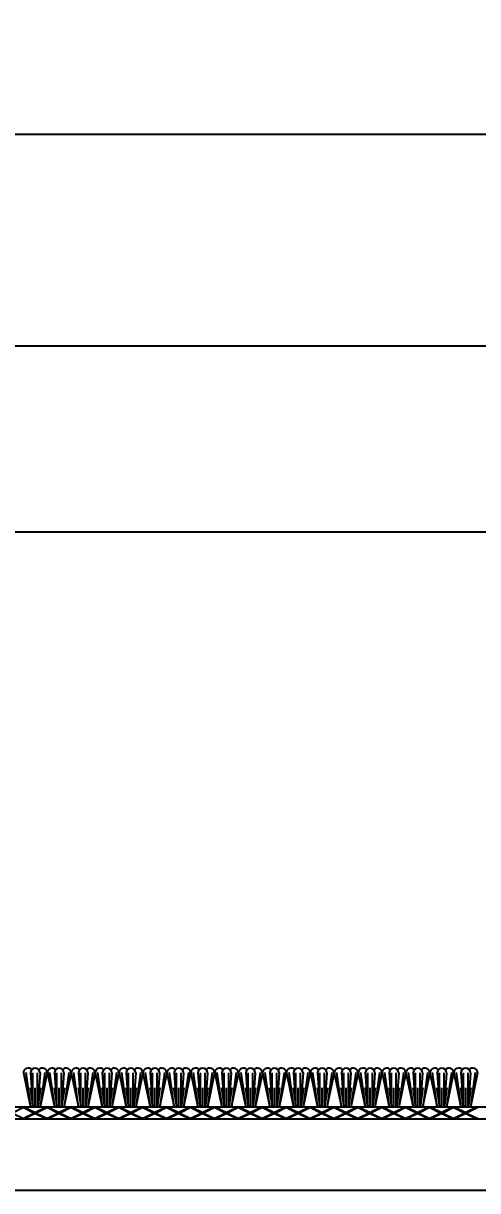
# Model space of a CAD drawing. Header units: inches. Extents: x -6.4 to 63.4, y -1.5 to 12.
# Drawn here: x 15.48 to 17.85, y 3.93 to 10.04 of the extents above; entities that cross this region are included whole.
import ezdxf

# ---------------------------------------------------------------- set-up
doc = ezdxf.new("R2010")
doc.units = ezdxf.units.IN
doc.header["$MEASUREMENT"] = 0
for name, color, linetype in [('Conditions', 1, 'Continuous'), ('Dimensions', 3, 'Continuous'), ('Metals', 7, 'Continuous')]:
    doc.layers.add(name, color=color, linetype=linetype)
doc.styles.add('ARIAL', font='arial.ttf')
doc.dimstyles.new('Arial', dxfattribs={"dimtxt": 0.25, "dimasz": 0.25, "dimexe": 0.25, "dimexo": 0.25, "dimgap": 0.25, "dimtad": 0, "dimtih": 1, "dimtoh": 1, "dimdec": 4, "dimzin": 0, "dimdsep": 46, "dimlunit": 4, "dimtxsty": 'ARIAL', "dimcen": 0.25, "dimadec": 0, "dimazin": 0, "dimtfac": 1, "dimtdec": 4, "dimtofl": 0, "dimtmove": 0, "dimatfit": 3, "dimfxl": 0, "dimfrac": 2, "dimtolj": 1, "dimtzin": 0, "dimarcsym": 0})

# ---------------------------------------------------------------- blocks, each defined once
blk = doc.blocks.new('*D14')
at = {"layer": 'Defpoints', "color": 0}
for p in [(25.4536, 9.4565), (-1.7458, 4.4823), (25.4536, 4.4823)]:
    blk.add_point(p, dxfattribs=at)
at = {"layer": 'Dimensions', "color": 0, "lineweight": -2}
for p, q in [((-1.7458, 4.7323), (-1.7458, 9.7065)), ((25.4536, 4.7323), (25.4536, 9.7065)), ((-1.4958, 9.4565), (10.9417, 9.4565)), ((25.2036, 9.4565), (12.8873, 9.4565))]:
    blk.add_line(p, q, dxfattribs=at)
at = {"layer": 'Dimensions', "color": 0}
for points in [[(-1.4958, 9.4981), (-1.4958, 9.4148), (-1.7458, 9.4565)], [(25.2036, 9.4981), (25.2036, 9.4148), (25.4536, 9.4565)]]:
    blk.add_solid(points, dxfattribs=at)
at = {"layer": 'Dimensions', "color": 0, "insert": (11.9145, 9.4565), "char_height": 0.25, "attachment_point": 5, "style": 'ARIAL'}
blk.add_mtext('\\A1;2\'-3 3/16"\\P [691mm]', dxfattribs=at)
blk = doc.blocks.new('*D18')
at = {"layer": 'Defpoints', "color": 0}
for p in [(-0.9999, 8.3494), (-0.9999, 4.4773), (24.7077, 4.4773)]:
    blk.add_point(p, dxfattribs=at)
at = {"layer": 'Dimensions', "color": 0, "lineweight": -2}
for p, q in [((-0.9999, 4.7273), (-0.9999, 8.5994)), ((24.7077, 4.7273), (24.7077, 8.5994)), ((-0.7499, 8.3494), (10.8021, 8.3494)), ((24.4577, 8.3494), (12.942, 8.3494))]:
    blk.add_line(p, q, dxfattribs=at)
at = {"layer": 'Dimensions', "color": 0}
for points in [[(-0.7499, 8.391), (-0.7499, 8.3077), (-0.9999, 8.3494)], [(24.4577, 8.391), (24.4577, 8.3077), (24.7077, 8.3494)]]:
    blk.add_solid(points, dxfattribs=at)
at = {"layer": 'Dimensions', "color": 0, "insert": (11.872, 8.3494), "char_height": 0.25, "attachment_point": 5, "style": 'ARIAL'}
blk.add_mtext('\\A1;2\'-1 11/16"\\P [653mm]', dxfattribs=at)
blk = doc.blocks.new('*D21')
at = {"layer": 'Defpoints', "color": 0}
for p in [(23.8539, 7.3752), (-0.1461, 4.4773), (23.8539, 4.4773)]:
    blk.add_point(p, dxfattribs=at)
at = {"layer": 'Dimensions', "color": 0, "lineweight": -2}
for p, q in [((-0.1461, 4.7273), (-0.1461, 7.6252)), ((23.8539, 4.7273), (23.8539, 7.6252)), ((0.1039, 7.3752), (10.9316, 7.3752)), ((23.6039, 7.3752), (12.8646, 7.3752))]:
    blk.add_line(p, q, dxfattribs=at)
at = {"layer": 'Dimensions', "color": 0}
for points in [[(0.1039, 7.4168), (0.1039, 7.3335), (-0.1461, 7.3752)], [(23.6039, 7.4168), (23.6039, 7.3335), (23.8539, 7.3752)]]:
    blk.add_solid(points, dxfattribs=at)
at = {"layer": 'Dimensions', "color": 0, "insert": (11.8981, 7.3752), "char_height": 0.25, "attachment_point": 5, "style": 'ARIAL'}
blk.add_mtext("\\A1;2'\\P [610mm]", dxfattribs=at)
blk = doc.blocks.new('*U35')
for p, q in [((24, 0.0625), (0, 0.0625)), ((15.6295, 0.0625), (15.6875, 0.0335)), ((15.7455, 0.0625), (15.6875, 0.0335)), ((15.7545, 0.0625), (15.8125, 0.0335)), ((15.8705, 0.0625), (15.8125, 0.0335)), ((15.8795, 0.0625), (15.9375, 0.0335)), ((15.9955, 0.0625), (15.9375, 0.0335)), ((16.0045, 0.0625), (16.0625, 0.0335)), ((16.1205, 0.0625), (16.0625, 0.0335)), ((16.1295, 0.0625), (16.1875, 0.0335)), ((16.2455, 0.0625), (16.1875, 0.0335)), ((16.2545, 0.0625), (16.3125, 0.0335)), ((16.3705, 0.0625), (16.3125, 0.0335)), ((16.3795, 0.0625), (16.4375, 0.0335)), ((16.4955, 0.0625), (16.4375, 0.0335)), ((16.5045, 0.0625), (16.5625, 0.0335)), ((16.6205, 0.0625), (16.5625, 0.0335)), ((16.6295, 0.0625), (16.6875, 0.0335)), ((16.7455, 0.0625), (16.6875, 0.0335)), ((16.7545, 0.0625), (16.8125, 0.0335)), ((16.8705, 0.0625), (16.8125, 0.0335)), ((16.8795, 0.0625), (16.9375, 0.0335)), ((16.9955, 0.0625), (16.9375, 0.0335)), ((17.0045, 0.0625), (17.0625, 0.0335)), ((17.1205, 0.0625), (17.0625, 0.0335)), ((17.1295, 0.0625), (17.1875, 0.0335)), ((17.2455, 0.0625), (17.1875, 0.0335)), ((17.2545, 0.0625), (17.3125, 0.0335)), ((17.3705, 0.0625), (17.3125, 0.0335)), ((17.3795, 0.0625), (17.4375, 0.0335)), ((17.4955, 0.0625), (17.4375, 0.0335)), ((17.5045, 0.0625), (17.5625, 0.0335)), ((17.6205, 0.0625), (17.5625, 0.0335)), ((17.6295, 0.0625), (17.6875, 0.0335)), ((17.7455, 0.0625), (17.6875, 0.0335)), ((17.7545, 0.0625), (17.8125, 0.0335)), ((17.8705, 0.0625), (17.8125, 0.0335)), ((17.8795, 0.0625), (17.9375, 0.0335)), ((17.9955, 0.0625), (17.9375, 0.0335)), ((0, 0), (24, 0)), ((15.625, 0.0603), (15.567, 0.0312)), ((15.567, 0.0312), (15.625, 0.0022)), ((15.625, 0.0603), (15.683, 0.0312)), ((15.683, 0.0312), (15.625, 0.0022)), ((15.6875, 0.029), (15.6295, 0)), ((15.6875, 0.029), (15.7455, 0)), ((15.75, 0.0603), (15.692, 0.0312)), ((15.692, 0.0312), (15.75, 0.0022)), ((15.75, 0.0603), (15.808, 0.0312)), ((15.808, 0.0312), (15.75, 0.0022)), ((15.8125, 0.029), (15.7545, 0)), ((15.8125, 0.029), (15.8705, 0)), ((15.875, 0.0603), (15.817, 0.0312)), ((15.817, 0.0312), (15.875, 0.0022)), ((15.875, 0.0603), (15.933, 0.0312)), ((15.933, 0.0312), (15.875, 0.0022)), ((15.9375, 0.029), (15.8795, 0)), ((15.9375, 0.029), (15.9955, 0)), ((16, 0.0603), (15.942, 0.0312)), ((15.942, 0.0312), (16, 0.0022)), ((16, 0.0603), (16.058, 0.0312)), ((16.058, 0.0312), (16, 0.0022)), ((16.0625, 0.029), (16.0045, 0)), ((16.0625, 0.029), (16.1205, 0)), ((16.125, 0.0603), (16.067, 0.0312)), ((16.067, 0.0312), (16.125, 0.0022)), ((16.125, 0.0603), (16.183, 0.0312)), ((16.183, 0.0312), (16.125, 0.0022)), ((16.1875, 0.029), (16.1295, 0)), ((16.1875, 0.029), (16.2455, 0)), ((16.25, 0.0603), (16.192, 0.0312)), ((16.192, 0.0312), (16.25, 0.0022)), ((16.25, 0.0603), (16.308, 0.0312)), ((16.308, 0.0312), (16.25, 0.0022)), ((16.3125, 0.029), (16.2545, 0)), ((16.3125, 0.029), (16.3705, 0)), ((16.375, 0.0603), (16.317, 0.0312)), ((16.317, 0.0312), (16.375, 0.0022)), ((16.375, 0.0603), (16.433, 0.0312)), ((16.433, 0.0312), (16.375, 0.0022)), ((16.4375, 0.029), (16.3795, 0)), ((16.4375, 0.029), (16.4955, 0)), ((16.5, 0.0603), (16.442, 0.0312)), ((16.442, 0.0312), (16.5, 0.0022)), ((16.5, 0.0603), (16.558, 0.0312)), ((16.558, 0.0312), (16.5, 0.0022)), ((16.5625, 0.029), (16.5045, 0)), ((16.5625, 0.029), (16.6205, 0)), ((16.625, 0.0603), (16.567, 0.0312)), ((16.567, 0.0312), (16.625, 0.0022)), ((16.625, 0.0603), (16.683, 0.0312)), ((16.683, 0.0312), (16.625, 0.0022)), ((16.6875, 0.029), (16.6295, 0)), ((16.6875, 0.029), (16.7455, 0)), ((16.75, 0.0603), (16.692, 0.0312)), ((16.692, 0.0312), (16.75, 0.0022)), ((16.75, 0.0603), (16.808, 0.0312)), ((16.808, 0.0312), (16.75, 0.0022)), ((16.8125, 0.029), (16.7545, 0)), ((16.8125, 0.029), (16.8705, 0)), ((16.875, 0.0603), (16.817, 0.0312)), ((16.817, 0.0312), (16.875, 0.0022)), ((16.875, 0.0603), (16.933, 0.0312)), ((16.933, 0.0312), (16.875, 0.0022)), ((16.9375, 0.029), (16.8795, 0)), ((16.9375, 0.029), (16.9955, 0)), ((17, 0.0603), (16.942, 0.0312)), ((16.942, 0.0312), (17, 0.0022)), ((17, 0.0603), (17.058, 0.0312)), ((17.058, 0.0312), (17, 0.0022)), ((17.0625, 0.029), (17.0045, 0)), ((17.0625, 0.029), (17.1205, 0)), ((17.125, 0.0603), (17.067, 0.0312)), ((17.067, 0.0312), (17.125, 0.0022)), ((17.125, 0.0603), (17.183, 0.0312)), ((17.183, 0.0312), (17.125, 0.0022)), ((17.1875, 0.029), (17.1295, 0)), ((17.1875, 0.029), (17.2455, 0)), ((17.25, 0.0603), (17.192, 0.0312)), ((17.192, 0.0312), (17.25, 0.0022)), ((17.25, 0.0603), (17.308, 0.0312)), ((17.308, 0.0312), (17.25, 0.0022)), ((17.3125, 0.029), (17.2545, 0)), ((17.3125, 0.029), (17.3705, 0)), ((17.375, 0.0603), (17.317, 0.0312)), ((17.317, 0.0312), (17.375, 0.0022)), ((17.375, 0.0603), (17.433, 0.0312)), ((17.433, 0.0312), (17.375, 0.0022)), ((17.4375, 0.029), (17.3795, 0)), ((17.4375, 0.029), (17.4955, 0)), ((17.5, 0.0603), (17.442, 0.0312)), ((17.442, 0.0312), (17.5, 0.0022)), ((17.5, 0.0603), (17.558, 0.0312)), ((17.558, 0.0312), (17.5, 0.0022)), ((17.5625, 0.029), (17.5045, 0)), ((17.5625, 0.029), (17.6205, 0)), ((17.625, 0.0603), (17.567, 0.0312)), ((17.567, 0.0312), (17.625, 0.0022)), ((17.625, 0.0603), (17.683, 0.0312)), ((17.683, 0.0312), (17.625, 0.0022)), ((17.6875, 0.029), (17.6295, 0)), ((17.6875, 0.029), (17.7455, 0)), ((17.75, 0.0603), (17.692, 0.0312)), ((17.692, 0.0312), (17.75, 0.0022)), ((17.75, 0.0603), (17.808, 0.0312)), ((17.808, 0.0312), (17.75, 0.0022)), ((17.8125, 0.029), (17.7545, 0)), ((17.8125, 0.029), (17.8705, 0)), ((17.875, 0.0603), (17.817, 0.0312)), ((17.817, 0.0312), (17.875, 0.0022)), ((17.875, 0.0603), (17.933, 0.0312)), ((17.933, 0.0312), (17.875, 0.0022)), ((17.9375, 0.029), (17.8795, 0)), ((17.9375, 0.029), (17.9955, 0)), ((18, 0.0603), (17.942, 0.0312)), ((17.942, 0.0312), (18, 0.0022))]:
    blk.add_line(p, q)
for points in [[(15.6249, 0.2412), (15.6623, 0.0625)], [(15.6369, 0.243), (15.6619, 0.0642)], [(15.6624, 0.2412), (15.6749, 0.0625)], [(15.6749, 0.0625), (15.6749, 0.2412)], [(15.6992, 0.0625), (15.6992, 0.2412)], [(15.7117, 0.2412), (15.6992, 0.0625)], [(15.7492, 0.2412), (15.7118, 0.0625)], [(15.7372, 0.243), (15.7122, 0.0642)], [(15.7499, 0.2412), (15.7873, 0.0625)], [(15.7619, 0.243), (15.7869, 0.0642)], [(15.7874, 0.2412), (15.7999, 0.0625)], [(15.7999, 0.0625), (15.7999, 0.2412)], [(15.8242, 0.0625), (15.8242, 0.2412)], [(15.8367, 0.2412), (15.8242, 0.0625)], [(15.8742, 0.2412), (15.8368, 0.0625)], [(15.8622, 0.243), (15.8372, 0.0642)], [(15.8749, 0.2412), (15.9123, 0.0625)], [(15.8869, 0.243), (15.9119, 0.0642)], [(15.9124, 0.2412), (15.9249, 0.0625)], [(15.9249, 0.0625), (15.9249, 0.2412)], [(15.9492, 0.0625), (15.9492, 0.2412)], [(15.9617, 0.2412), (15.9492, 0.0625)], [(15.9992, 0.2412), (15.9618, 0.0625)], [(15.9872, 0.243), (15.9622, 0.0642)], [(15.9999, 0.2412), (16.0373, 0.0625)], [(16.0119, 0.243), (16.0369, 0.0642)], [(16.0374, 0.2412), (16.0499, 0.0625)], [(16.0499, 0.0625), (16.0499, 0.2412)], [(16.0742, 0.0625), (16.0742, 0.2412)], [(16.0867, 0.2412), (16.0742, 0.0625)], [(16.1242, 0.2412), (16.0868, 0.0625)], [(16.1122, 0.243), (16.0872, 0.0642)], [(16.1249, 0.2412), (16.1623, 0.0625)], [(16.1369, 0.243), (16.1619, 0.0642)], [(16.1624, 0.2412), (16.1749, 0.0625)], [(16.1749, 0.0625), (16.1749, 0.2412)], [(16.1992, 0.0625), (16.1992, 0.2412)], [(16.2117, 0.2412), (16.1992, 0.0625)], [(16.2492, 0.2412), (16.2118, 0.0625)], [(16.2372, 0.243), (16.2122, 0.0642)], [(16.2499, 0.2412), (16.2873, 0.0625)], [(16.2619, 0.243), (16.2869, 0.0642)], [(16.2874, 0.2412), (16.2999, 0.0625)], [(16.2999, 0.0625), (16.2999, 0.2412)], [(16.3242, 0.0625), (16.3242, 0.2412)], [(16.3367, 0.2412), (16.3242, 0.0625)], [(16.3742, 0.2412), (16.3368, 0.0625)], [(16.3622, 0.243), (16.3372, 0.0642)], [(16.3749, 0.2412), (16.4123, 0.0625)], [(16.3869, 0.243), (16.4119, 0.0642)], [(16.4124, 0.2412), (16.4249, 0.0625)], [(16.4249, 0.0625), (16.4249, 0.2412)], [(16.4492, 0.0625), (16.4492, 0.2412)], [(16.4617, 0.2412), (16.4492, 0.0625)], [(16.4992, 0.2412), (16.4618, 0.0625)], [(16.4872, 0.243), (16.4622, 0.0642)], [(16.4999, 0.2412), (16.5373, 0.0625)], [(16.5119, 0.243), (16.5369, 0.0642)], [(16.5374, 0.2412), (16.5499, 0.0625)], [(16.5499, 0.0625), (16.5499, 0.2412)], [(16.5742, 0.0625), (16.5742, 0.2412)], [(16.5867, 0.2412), (16.5742, 0.0625)], [(16.6242, 0.2412), (16.5868, 0.0625)], [(16.6122, 0.243), (16.5872, 0.0642)], [(16.6249, 0.2412), (16.6623, 0.0625)], [(16.6369, 0.243), (16.6619, 0.0642)], [(16.6624, 0.2412), (16.6749, 0.0625)], [(16.6749, 0.0625), (16.6749, 0.2412)], [(16.6992, 0.0625), (16.6992, 0.2412)], [(16.7117, 0.2412), (16.6992, 0.0625)], [(16.7492, 0.2412), (16.7118, 0.0625)], [(16.7372, 0.243), (16.7122, 0.0642)], [(16.7499, 0.2412), (16.7873, 0.0625)], [(16.7619, 0.243), (16.7869, 0.0642)], [(16.7874, 0.2412), (16.7999, 0.0625)], [(16.7999, 0.0625), (16.7999, 0.2412)], [(16.8242, 0.0625), (16.8242, 0.2412)], [(16.8367, 0.2412), (16.8242, 0.0625)], [(16.8742, 0.2412), (16.8368, 0.0625)], [(16.8622, 0.243), (16.8372, 0.0642)], [(16.8749, 0.2412), (16.9123, 0.0625)], [(16.8869, 0.243), (16.9119, 0.0642)], [(16.9124, 0.2412), (16.9249, 0.0625)], [(16.9249, 0.0625), (16.9249, 0.2412)], [(16.9492, 0.0625), (16.9492, 0.2412)], [(16.9617, 0.2412), (16.9492, 0.0625)], [(16.9992, 0.2412), (16.9618, 0.0625)], [(16.9872, 0.243), (16.9622, 0.0642)], [(16.9999, 0.2412), (17.0373, 0.0625)], [(17.0119, 0.243), (17.0369, 0.0642)], [(17.0374, 0.2412), (17.0499, 0.0625)], [(17.0499, 0.0625), (17.0499, 0.2412)], [(17.0742, 0.0625), (17.0742, 0.2412)], [(17.0867, 0.2412), (17.0742, 0.0625)], [(17.1242, 0.2412), (17.0868, 0.0625)], [(17.1122, 0.243), (17.0872, 0.0642)], [(17.1249, 0.2412), (17.1623, 0.0625)], [(17.1369, 0.243), (17.1619, 0.0642)], [(17.1624, 0.2412), (17.1749, 0.0625)], [(17.1749, 0.0625), (17.1749, 0.2412)], [(17.1992, 0.0625), (17.1992, 0.2412)], [(17.2117, 0.2412), (17.1992, 0.0625)], [(17.2492, 0.2412), (17.2118, 0.0625)], [(17.2372, 0.243), (17.2122, 0.0642)], [(17.2499, 0.2412), (17.2873, 0.0625)], [(17.2619, 0.243), (17.2869, 0.0642)], [(17.2874, 0.2412), (17.2999, 0.0625)], [(17.2999, 0.0625), (17.2999, 0.2412)], [(17.3242, 0.0625), (17.3242, 0.2412)], [(17.3367, 0.2412), (17.3242, 0.0625)], [(17.3742, 0.2412), (17.3368, 0.0625)], [(17.3622, 0.243), (17.3372, 0.0642)], [(17.3749, 0.2412), (17.4123, 0.0625)], [(17.3869, 0.243), (17.4119, 0.0642)], [(17.4124, 0.2412), (17.4249, 0.0625)], [(17.4249, 0.0625), (17.4249, 0.2412)], [(17.4492, 0.0625), (17.4492, 0.2412)], [(17.4617, 0.2412), (17.4492, 0.0625)], [(17.4992, 0.2412), (17.4618, 0.0625)], [(17.4872, 0.243), (17.4622, 0.0642)], [(17.4999, 0.2412), (17.5373, 0.0625)], [(17.5119, 0.243), (17.5369, 0.0642)], [(17.5374, 0.2412), (17.5499, 0.0625)], [(17.5499, 0.0625), (17.5499, 0.2412)], [(17.5742, 0.0625), (17.5742, 0.2412)], [(17.5867, 0.2412), (17.5742, 0.0625)], [(17.6242, 0.2412), (17.5868, 0.0625)], [(17.6122, 0.243), (17.5872, 0.0642)], [(17.6249, 0.2412), (17.6623, 0.0625)], [(17.6369, 0.243), (17.6619, 0.0642)], [(17.6624, 0.2412), (17.6749, 0.0625)], [(17.6749, 0.0625), (17.6749, 0.2412)], [(17.6992, 0.0625), (17.6992, 0.2412)], [(17.7117, 0.2412), (17.6992, 0.0625)], [(17.7492, 0.2412), (17.7118, 0.0625)], [(17.7372, 0.243), (17.7122, 0.0642)], [(17.7499, 0.2412), (17.7873, 0.0625)], [(17.7619, 0.243), (17.7869, 0.0642)], [(17.7874, 0.2412), (17.7999, 0.0625)], [(17.7999, 0.0625), (17.7999, 0.2412)], [(17.8242, 0.0625), (17.8242, 0.2412)], [(17.8367, 0.2412), (17.8242, 0.0625)], [(17.8742, 0.2412), (17.8368, 0.0625)], [(17.8622, 0.243), (17.8372, 0.0642)], [(17.8749, 0.2412), (17.9123, 0.0625)], [(17.8869, 0.243), (17.9119, 0.0642)], [(17.9124, 0.2412), (17.9249, 0.0625)], [(17.9249, 0.0625), (17.9249, 0.2412)], [(17.9492, 0.0625), (17.9492, 0.2412)], [(17.9617, 0.2412), (17.9492, 0.0625)], [(17.9992, 0.2412), (17.9618, 0.0625)], [(17.9872, 0.243), (17.9622, 0.0642)], [(15.6602, 0.1625), (15.6745, 0.0625)], [(15.687, 0.0625), (15.687, 0.1625)], [(15.7139, 0.1625), (15.6996, 0.0625)], [(15.7852, 0.1625), (15.7995, 0.0625)], [(15.812, 0.0625), (15.812, 0.1625)], [(15.8389, 0.1625), (15.8246, 0.0625)], [(15.9102, 0.1625), (15.9245, 0.0625)], [(15.937, 0.0625), (15.937, 0.1625)], [(15.9639, 0.1625), (15.9496, 0.0625)], [(16.0352, 0.1625), (16.0495, 0.0625)], [(16.062, 0.0625), (16.062, 0.1625)], [(16.0889, 0.1625), (16.0746, 0.0625)], [(16.1602, 0.1625), (16.1745, 0.0625)], [(16.187, 0.0625), (16.187, 0.1625)], [(16.2139, 0.1625), (16.1996, 0.0625)], [(16.2852, 0.1625), (16.2995, 0.0625)], [(16.312, 0.0625), (16.312, 0.1625)], [(16.3389, 0.1625), (16.3246, 0.0625)], [(16.4102, 0.1625), (16.4245, 0.0625)], [(16.437, 0.0625), (16.437, 0.1625)], [(16.4639, 0.1625), (16.4496, 0.0625)], [(16.5352, 0.1625), (16.5495, 0.0625)], [(16.562, 0.0625), (16.562, 0.1625)], [(16.5889, 0.1625), (16.5746, 0.0625)], [(16.6602, 0.1625), (16.6745, 0.0625)], [(16.687, 0.0625), (16.687, 0.1625)], [(16.7139, 0.1625), (16.6996, 0.0625)], [(16.7852, 0.1625), (16.7995, 0.0625)], [(16.812, 0.0625), (16.812, 0.1625)], [(16.8389, 0.1625), (16.8246, 0.0625)], [(16.9102, 0.1625), (16.9245, 0.0625)], [(16.937, 0.0625), (16.937, 0.1625)], [(16.9639, 0.1625), (16.9496, 0.0625)], [(17.0352, 0.1625), (17.0495, 0.0625)], [(17.062, 0.0625), (17.062, 0.1625)], [(17.0889, 0.1625), (17.0746, 0.0625)], [(17.1602, 0.1625), (17.1745, 0.0625)], [(17.187, 0.0625), (17.187, 0.1625)], [(17.2139, 0.1625), (17.1996, 0.0625)], [(17.2852, 0.1625), (17.2995, 0.0625)], [(17.312, 0.0625), (17.312, 0.1625)], [(17.3389, 0.1625), (17.3246, 0.0625)], [(17.4102, 0.1625), (17.4245, 0.0625)], [(17.437, 0.0625), (17.437, 0.1625)], [(17.4639, 0.1625), (17.4496, 0.0625)], [(17.5352, 0.1625), (17.5495, 0.0625)], [(17.562, 0.0625), (17.562, 0.1625)], [(17.5889, 0.1625), (17.5746, 0.0625)], [(17.6602, 0.1625), (17.6745, 0.0625)], [(17.687, 0.0625), (17.687, 0.1625)], [(17.7139, 0.1625), (17.6996, 0.0625)], [(17.7852, 0.1625), (17.7995, 0.0625)], [(17.812, 0.0625), (17.812, 0.1625)], [(17.8389, 0.1625), (17.8246, 0.0625)], [(17.9102, 0.1625), (17.9245, 0.0625)], [(17.937, 0.0625), (17.937, 0.1625)], [(17.9639, 0.1625), (17.9496, 0.0625)]]:
    blk.add_lwpolyline(points)
for centre, radius, start, end in [((15.6499, 0.2412), 0.025, 41.211, 180), ((15.687, 0.2412), 0.0247, 0, 180), ((15.7242, 0.2412), 0.025, 0, 138.789), ((15.7749, 0.2412), 0.025, 41.211, 180), ((15.812, 0.2412), 0.0247, 0, 180), ((15.8492, 0.2412), 0.025, 0, 138.789), ((15.8999, 0.2412), 0.025, 41.211, 180), ((15.937, 0.2412), 0.0247, 0, 180), ((15.9742, 0.2412), 0.025, 0, 138.789), ((16.0249, 0.2412), 0.025, 41.211, 180), ((16.062, 0.2412), 0.0247, 0, 180), ((16.0992, 0.2412), 0.025, 0, 138.789), ((16.1499, 0.2412), 0.025, 41.211, 180), ((16.187, 0.2412), 0.0247, 0, 180), ((16.2242, 0.2412), 0.025, 0, 138.789), ((16.2749, 0.2412), 0.025, 41.211, 180), ((16.312, 0.2412), 0.0247, 0, 180), ((16.3492, 0.2412), 0.025, 0, 138.789), ((16.3999, 0.2412), 0.025, 41.211, 180), ((16.437, 0.2412), 0.0247, 0, 180), ((16.4742, 0.2412), 0.025, 0, 138.789), ((16.5249, 0.2412), 0.025, 41.211, 180), ((16.562, 0.2412), 0.0247, 0, 180), ((16.5992, 0.2412), 0.025, 0, 138.789), ((16.6499, 0.2412), 0.025, 41.211, 180), ((16.687, 0.2412), 0.0247, 0, 180), ((16.7242, 0.2412), 0.025, 0, 138.789), ((16.7749, 0.2412), 0.025, 41.211, 180), ((16.812, 0.2412), 0.0247, 0, 180), ((16.8492, 0.2412), 0.025, 0, 138.789), ((16.8999, 0.2412), 0.025, 41.211, 180), ((16.937, 0.2412), 0.0247, 0, 180), ((16.9742, 0.2412), 0.025, 0, 138.789), ((17.0249, 0.2412), 0.025, 41.211, 180), ((17.062, 0.2412), 0.0247, 0, 180), ((17.0992, 0.2412), 0.025, 0, 138.789), ((17.1499, 0.2412), 0.025, 41.211, 180), ((17.187, 0.2412), 0.0247, 0, 180), ((17.2242, 0.2412), 0.025, 0, 138.789), ((17.2749, 0.2412), 0.025, 41.211, 180), ((17.312, 0.2412), 0.0247, 0, 180), ((17.3492, 0.2412), 0.025, 0, 138.789), ((17.3999, 0.2412), 0.025, 41.211, 180), ((17.437, 0.2412), 0.0247, 0, 180), ((17.4742, 0.2412), 0.025, 0, 138.789), ((17.5249, 0.2412), 0.025, 41.211, 180), ((17.562, 0.2412), 0.0247, 0, 180), ((17.5992, 0.2412), 0.025, 0, 138.789), ((17.6499, 0.2412), 0.025, 41.211, 180), ((17.687, 0.2412), 0.0247, 0, 180), ((17.7242, 0.2412), 0.025, 0, 138.789), ((17.7749, 0.2412), 0.025, 41.211, 180), ((17.812, 0.2412), 0.0247, 0, 180), ((17.8492, 0.2412), 0.025, 0, 138.789), ((17.8999, 0.2412), 0.025, 41.211, 180), ((17.937, 0.2412), 0.0247, 0, 180), ((17.9742, 0.2412), 0.025, 0, 138.789)]:
    blk.add_arc(centre, radius, start, end)

msp = doc.modelspace()

# ---------------------------------------------------------------- linework, layer by layer
at = {"layer": 'Metals'}
msp.add_lwpolyline([(-0.14614, 4.30483), (23.85386, 4.30483), (23.85386, 3.92983), (-0.14614, 3.92983)], close=True, dxfattribs=at)

# ---------------------------------------------------------------- block references
at = {"layer": 'Conditions'}
msp.add_blockref('*U35', (-0.14614, 4.30483), dxfattribs=at)

# ---------------------------------------------------------------- dimensions: what is measured, and where the dimension line sits
at = {"layer": 'Dimensions'}
for base, p1, p2, picture, middle in [((25.45356, 9.45646), (-1.74583, 4.48233), (25.45356, 4.48233), '*D14', (11.91448, 9.45646)), ((-0.99992, 8.34938), (24.70765, 4.47733), (-0.99992, 4.47733), '*D18', (11.87205, 8.34938)), ((23.85386, 7.37515), (-0.14614, 4.47733), (23.85386, 4.47733), '*D21', (11.8981, 7.37515))]:
    dim = msp.add_linear_dim(base=base, p1=p1, p2=p2, dimstyle='Arial', override={"dimpost": '\\X'}, dxfattribs=at)
    dim.commit()
    dim.dimension.update_dxf_attribs({"geometry": picture, "text_midpoint": middle, "dimtype": 160})

doc.saveas('drawing.dxf')
